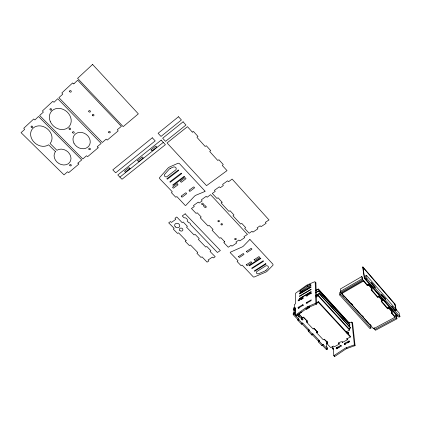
<?xml version="1.0" encoding="UTF-8"?>
<svg xmlns="http://www.w3.org/2000/svg" width="421" height="421" viewBox="0 0 421 421"><rect width="100%" height="100%" fill="white"/><g stroke="black" fill="none" stroke-linecap="round" stroke-linejoin="round"><path stroke-width="0.63" d="M297.731 319.376L297.968 320.392L301.599 324.212L302.557 323.665L298.926 319.844L298.799 318.902L297.721 319.376L293.211 314.629L293.232 313.187L294.184 312.635L294.911 313.413M298.131 307.683L298.163 308.177L302.862 305.462L303.057 304.593L298.21 307.335L298.073 307.64L298.868 308.461M295.332 308.84L294.363 308.204L294.411 304.541L295.453 303.799L295.505 293.653A0.81 0.384 -42.8 0 1 296.016 292.916L305.93 285.733A5.631 2.694 -42.2 0 1 307.462 284.812L314.571 281.786A1.568 0.753 -41.7 0 1 315.187 282.154L315.892 282.933L316.624 303.973L308.54 307.383A5.91 2.979 -43 0 0 306.93 308.314L296.326 315.876L296.005 315.913L296 315.445M391.488 313.129L391.304 312.75L392.293 312.271L392.14 311.514L388.694 307.556L388.004 307.935L388.104 308.767L387.583 308.782L381.284 301.552L382.305 300.81L382.173 300.068L378.663 296.037L377.974 296.421L378.042 297.258L377.532 297.258L371.117 289.901L372.143 289.143L372.022 288.411L368.449 284.307L367.201 284.817L363.397 280.323L341.826 292.774L341.894 293.505L373.532 328.764L395.051 317.213L394.898 316.45L391.341 312.371L391.488 313.129L395.051 317.213M367.138 284.612C366.528 285.764 368.585 286.033 367.759 284.701M295.095 308.977L295.1 308.288M315.187 282.154L315.882 303.167L307.798 306.588A5.915 2.973 -43 0 0 306.188 307.525L295.363 315.171L295.405 307.683L294.363 308.204M293.99 313.077L294.026 310.545L294.968 309.993L294.979 313.356M298.673 318.823L294.163 314.071L294.184 312.635M295.026 309.93L294.237 308.961L294.258 307.551L293.316 308.104L293.295 309.509L294.079 310.498M312.792 333.748L312.84 334.5L311.887 335.032L308.319 331.274L308.309 330.785C310.119 330.706 309.051 328.759 308.056 330.253L301.725 323.538M381.231 300.889L387.452 308.04L388.004 307.935M326.622 346.678L326.891 347.162M395.224 310.156L391.693 305.946L391.783 306.446M395.324 310.672L395.198 310.198M391.756 306.504L395.293 310.698M326.433 343.147L326.659 346.641M385.352 299.163L385.226 298.705M332.943 348.035L333.632 348.767L332.99 349.109L332.306 348.383L333.353 347.914L333.8 355.745L334.621 356.545L345.304 349.367A5.72 3.368 -42.9 0 1 346.909 348.514L355.071 345.578L352.635 323.312L351.967 322.581A1.521 0.853 -41.3 0 0 351.298 322.139L348.588 323.123M355.077 345.567L354.377 344.836L351.967 322.581M375.19 287.454L374.816 286.469M306.299 308.246L306.325 309.098L306.767 309.235L306.904 308.319L309.788 306.698M371.496 283.149L375.148 287.485M371.417 282.68L371.527 283.096M371.343 290.032L371.227 289.301L377.405 296.521L377.974 296.421M377.479 297.089L377.353 296.331M306.898 308.34L306.341 308.404M323.165 344.636L322.212 345.152L326.507 349.677L327.459 349.162L322.97 344.394L322.954 345.146L321.997 345.667L318.492 341.978L318.471 341.478C320.27 341.426 319.229 339.489 318.213 340.947L312.093 334.485M318.513 341.447L318.213 340.947M385.252 298.689L381.626 294.405L381.894 295.289L385.31 299.199M354.371 344.852L346.215 347.767A5.72 3.357 -42.9 0 0 344.61 348.625L333.8 355.745M308.346 330.764L308.067 330.253M297.994 319.902L298.936 319.36M344.315 343.778L344.462 344.294L348.941 341.841C349.698 341.768 349.288 340.357 348.862 341.047L344.636 343.32C343.631 343.152 344.967 345.167 345.01 344.204M347.436 342.926L349.646 341.689M317.592 331.559L316.65 332.022L316.671 332.785L323.286 339.779L324.459 339.331L327.764 342.841L326.801 343.499L330.706 347.63L333.516 346.046L334.348 346.772L339.215 344.152L338.705 342.894L339.215 344.152M336.526 347.678L341.11 345.294L340.968 346.178L336.584 348.472C335.648 349.33 336.337 346.173 337.216 348.409L339.305 347.288M302.662 304.767L303.394 305.557M310.682 292.805L311.093 292.653L310.898 293.469L306.13 296.173L306.293 295.353L310.682 292.805L311.403 293.59M302.631 297.563L303.036 297.415L302.831 298.231L298.121 300.904L298.294 300.078L302.631 297.563L303.352 298.342M345.999 331.958L349.562 330.075L349.483 329.322L318.102 295.089L315.929 296.363M265.956 270.382L268.13 268.14A1.826 1.51 5.6 0 0 267.988 266.267A1.826 1.51 5.6 0 0 265.756 265.888L256.889 271.508A1.573 1.295 6.6 0 0 256.515 273.134A1.573 1.295 6.6 0 0 258.399 273.792L264.872 271.045A4.331 3.579 6 0 0 266.019 270.324M345.052 344.162L345.325 344.057L344.636 343.32M98.151 147.776L87.626 156.659L86.521 155.744L82.837 158.975L39.616 115.47L43.379 112.118L42.426 110.944L52.83 101.303L53.999 102.292L57.735 98.703L101.177 143.472L97.246 146.682L98.151 147.776M119.901 177.12L163.28 142.398M337.016 348.456L336.821 348.804M300.499 290.537L306.141 286.454A4.163 1.989 -42.2 0 1 307.241 285.791L309.877 284.67A1.752 0.837 -42 0 1 310.903 285.106A1.752 0.837 -42 0 1 309.751 286.754L300.904 292.027A1.51 0.716 -42.5 0 1 299.715 291.995A1.51 0.716 -42.5 0 1 300.499 290.537L301.21 291.3A1.51 0.721 -42.5 0 0 300.447 292.369M301.21 291.3L306.846 287.222A4.157 1.994 -42.2 0 1 307.946 286.559L310.582 285.443A1.747 0.837 -42 0 1 310.898 285.354M307.114 303.33C307.177 300.657 305.283 303.994 306.614 303.215L311.087 300.647L311.266 299.847L306.604 302.462M316.008 290.337L318.244 289.022L349.209 323.128L318.244 289.022M316.018 290.511L318.25 289.195M301.294 299.552L302.325 298.947M315.95 292.532L318.755 290.879L349.856 324.938L348.193 326.043M315.955 292.711L318.755 290.879M362.939 266.967L364.618 278.16L397.498 315.971L397.235 316.113L364.349 278.313L362.686 267.119L362.939 266.967L395.03 304.125L396.329 310.361M315.887 295.51L319.276 293.521L350.572 327.738L348.898 328.848M315.892 295.689L319.276 293.521M293.295 309.509L294.237 308.961M293.795 310.024L294.716 309.467M315.955 297.079L318.134 295.805L318.102 295.089M293.211 314.629L294.163 314.071M316.197 302.925L318.408 301.641L350.283 336.247L350.361 337.021L346.741 338.916L347.388 339.742L342.462 342.399C342.162 340.478 337.637 343.189 338.768 343.673M361.771 276.571L340.315 289.027L340.521 291.321L341.247 292.127L362.818 279.665L362.492 277.397L361.771 276.571L362.097 278.834L362.818 279.665M299.778 313.198L301.62 312.214L301.431 311.819M306.914 309.061L309.772 307.477L309.093 306.588M316.224 303.662L318.434 302.378L318.408 301.641M366.444 275.292L365.391 275.902L365.902 279.255L398.892 317.202L399.95 316.634L399.197 313.092L366.444 275.292L366.965 278.639L399.95 316.634M340.521 291.321L362.097 278.834M364.349 278.313L364.618 278.16M340.563 292.137L339.547 292.727L339.752 295.032L369.943 328.575L370.954 328.027L370.601 325.612L347.604 299.989A1.752 0.526 58.9 0 1 346.067 298.273L344.783 296.847A2.579 0.779 58.8 0 1 343.531 296.205A2.579 0.779 58.8 0 1 342.11 293.869L340.563 292.137L340.768 294.442L370.954 328.027M365.902 279.255L366.965 278.639M341.894 293.505L363.502 281.049L363.397 280.323M339.752 295.032L340.768 294.442M297.968 320.392L298.926 319.844M367.87 285.427L368.564 285.033L368.449 284.307M301.599 324.212L301.599 323.723L302.625 322.944L309.009 329.717M317.292 331.664C316.724 332.974 318.213 332.258 317.408 331.969L314.229 328.506L313.098 329.001L306.372 321.886L306.362 321.134L307.114 320.765M301.852 323.728L302.804 323.181M306.372 321.886L307.314 321.165L303.873 317.529L302.736 318.039L298.736 313.803M308.319 331.274L309.272 330.738L309.261 330.248M378.1 297.163L378.795 296.773L378.663 296.037M316.671 332.785L317.318 332.427M348.078 323.56L349.193 322.944M318.492 341.978L319.444 341.452L319.423 340.957M348.178 325.859L349.856 324.938M348.883 328.664L350.572 327.738M395.94 309.877L394.777 304.267L395.03 304.125M388.151 308.688L388.841 308.309L388.694 307.556M327.727 342.084L326.759 342.726L326.801 343.499M346.772 333.137L348.504 332.201L348.541 332.574L347.383 333.2M394.624 316.245L395.777 315.624L396.456 316.403L396.95 318.802L375.469 330.29L374.79 329.527L374.506 327.712M374.79 329.527L396.266 318.023L395.777 315.624M170.216 168.411L173.478 166.984A1.963 1.737 23.2 0 1 175.862 169.837L167.048 176.599A1.695 1.484 23.7 0 1 164.432 174.578L169.163 169.253A4.652 4.105 23 0 1 170.3 168.374M315.561 303.478L316.308 304.283M354.777 345.873L354.082 345.12M298.421 307.219L299.21 307.998M348.209 334.232C349.393 333.806 347.293 332.306 348.793 334.195M312.819 333.737L319.165 340.421M309.477 307.572L309.467 306.83M307.009 320.765L307.014 321.518M327.401 342.373L327.443 343.147M327.538 342.699L327.496 341.926L326.633 341.015M336.19 348.13L336.895 348.867M326.496 343.073L327.175 343.81L327.096 342.331L324.128 339.189M371.459 282.617L374.779 286.454M249.89 239.438L243.517 246.006A5.957 5.041 9.1 0 1 241.97 247.032L230.345 252.216L230.166 252.6L238.018 260.731L237.112 261.525L241.028 265.625L242.164 265.088L253.231 276.813A0.842 0.689 7.1 0 0 254.221 276.997L265.609 272.171A5.857 4.841 6 0 0 267.161 271.192L272.95 265.246A1.637 1.358 4.9 0 0 272.734 263.999L249.942 239.475M374.048 288.064L373.848 287.801M326.917 347.167L327.38 347.657L327.459 349.162M295.253 315.118L295.995 315.903M293.232 313.187L293.721 313.698M309.272 330.738L312.84 334.5M319.444 341.452L322.954 345.146M306.362 321.134L307.709 322.554M303.215 317.039L306.709 320.739M313.761 328.206L317.197 331.848M298.51 299.999L299.236 300.768M340.705 345.436L341.389 346.167M305.835 308.482L306.309 308.988M307.798 306.588L308.54 307.383M346.215 347.767L346.909 348.514M205.038 191.15L179.614 163.795A1.758 1.568 23 0 0 178.088 163.243L169.41 167.053A6.294 5.557 23 0 0 167.874 168.247L159.564 177.625A0.91 0.795 24.1 0 0 159.622 178.599L172.305 191.787L171.421 192.686L175.752 197.223L176.899 196.607L185.287 205.516L185.787 205.443L194.328 196.375A6.147 5.362 16.5 0 1 195.87 195.244L204.88 191.492L205.006 191.123M344.336 344.025L345.025 344.762M315.887 303.146L316.629 303.951M346.872 338.484L347.388 339.742M306.514 295.268L307.235 296.047M348.862 341.047L349.551 341.789M346.13 331.548L346.567 332.027M318.434 302.378L350.361 337.021M318.134 295.805L349.562 330.075M307.241 285.791L307.946 286.559M319.286 293.7L350.593 327.922M309.877 284.67L310.582 285.443M318.76 291.053L349.872 325.123M351.298 322.139L351.961 322.865A1.521 0.853 -41.3 0 1 352.635 323.312M351.477 303.536L352.793 305.004M362.444 315.766L363.323 316.745M370.343 324.57L371.222 325.549M396.266 318.023L396.95 318.802M363.502 281.049L367.249 285.338M368.564 285.033L372.143 289.143M378.795 296.773L382.305 300.81M388.841 308.309L392.293 312.271M362.686 267.119L394.777 304.267M390.877 307.441L390.709 307.12M334.495 356.482L334.432 355.513M311.866 334.511L311.887 335.032M302.541 323.154L302.557 323.665M396.977 314.866L397.235 316.113M387.394 307.846L387.536 308.598M381.373 300.941L381.505 301.683M373.416 327.996L373.532 328.764M342.399 341.62L342.462 342.399M332.964 348.62L332.99 349.109M332.201 346.683L332.306 348.383M326.454 348.672L326.507 349.677M321.976 345.167L321.997 345.667M300.826 317.834A1.695 0.626 59.6 0 1 301.978 319.792M297.889 314.245A2.494 0.926 59.5 0 1 299.094 317.171M298.968 313.882A2.5 0.921 59.5 0 1 299.794 317.081A2.5 0.921 59.5 0 1 297.379 314.65M315.282 282.559A1.568 0.753 -41.7 0 1 315.892 282.933M73.97 83.69L73.486 83.932L72.644 82.937L61.84 92.952L62.813 94.136L58.887 97.646L102.335 142.487L106.155 139.135L107.271 140.077L118.19 130.857L117.301 129.705L121.359 126.395L77.711 80.227L73.97 83.69M130.01 168.5L125.8 171.884C125.7 172.663 123.969 171.252 124.874 170.937L128.921 167.579L130.01 168.5M186.114 240.649L185.214 241.301L189.324 245.506L190.434 244.98L197.77 252.489L196.923 253.274L200.959 257.399L202.048 256.868L207.095 262.141L208.858 260.962L208.111 259.989L212.4 257.115L213.426 257.91L215.21 256.715L210.047 251.495L210.889 250.684L206.848 246.501L205.769 247.064L198.402 239.454L199.238 238.628L195.123 234.365L194.023 234.923L186.545 227.198L187.382 226.351L183.193 222.014L182.109 222.609L176.773 216.978L174.994 218.267L175.778 219.32L171.505 222.414L170.447 221.572L168.689 222.846L174.131 228.298L173.294 229.119L177.478 233.397L178.567 232.839L186.114 240.649M222.109 202.217L221.114 202.954L228.877 211.342L230.082 210.753L233.96 214.957L232.997 215.794L240.623 224.025L241.822 223.451L245.627 227.582L244.664 228.398L249.164 233.255L251.99 231.271L252.937 232.124L257.852 228.84L257.105 227.85L260.104 225.824L261.136 226.645L266.114 223.314L265.367 222.314L269.019 219.957L232.124 179.062L228.577 181.73L227.577 180.809L222.604 184.419L223.335 185.54L220.32 187.703L219.325 186.798L214.421 190.355L215.22 191.397L212.295 193.423L216.915 198.417L218.073 197.77L222.109 202.217M299.589 298.41L299.589 298.768L311.151 291.927L311.145 291.574L299.589 298.41M299.594 296.031L299.594 296.384L311.098 289.559L311.087 289.206L299.594 296.031M299.599 293.674L299.599 294.021L311.04 287.211L311.035 286.864L299.599 293.674M77.906 163.127L78.838 164.085L68.686 172.652L67.586 171.757L64.039 174.878L21.05 132.647L24.681 129.415L23.734 128.273L33.748 118.99L34.911 119.948L38.506 116.491L81.721 159.922L77.906 163.127M177.525 183.977L178.025 184.793L173.731 187.913C173.636 188.697 171.915 187.266 172.842 186.977L177.009 183.719L177.525 183.977M224.74 241.843L223.777 242.517L228.271 247.243L231.003 245.327L231.945 246.159L236.691 242.985L235.939 242.022L238.839 240.065L239.859 240.865L244.669 237.649L243.922 236.676L247.448 234.402L210.584 194.665L207.164 197.233L206.169 196.339L201.37 199.822L202.112 200.906L199.201 202.996L198.207 202.117L193.476 205.548L194.276 206.564L191.45 208.516L196.065 213.373L197.233 212.789L201.18 216.952L200.259 217.778L208.011 225.93L209.179 225.367L213.047 229.456L212.126 230.261L219.736 238.265L220.851 237.67L224.74 241.843M180.946 181.919L181.462 182.204L185.687 178.904C186.656 178.636 184.966 177.236 184.803 177.909L180.43 181.141L180.946 181.919M181.661 196.86L182.172 197.139L186.345 193.939C187.303 193.686 185.629 192.286 185.472 192.992L181.172 196.086L181.661 196.86M137.646 160.675L138.741 161.632L142.882 158.201C143.845 157.907 142.077 156.449 141.956 157.207L137.646 160.675M189.524 191.039L190.034 191.323L194.265 188.082C195.244 187.855 193.581 186.392 193.392 187.119L189.018 190.271L189.524 191.039M192.16 131.899L192.623 132.236L193.486 131.468L197.986 136.467L197.07 137.078L197.075 137.493L205.132 146.434L206.337 145.755L210.742 150.655L209.816 151.265L209.832 151.655L217.731 160.422L218.936 159.764L223.262 164.569L222.325 165.527L227.03 170.616L206.532 185.666L167.037 142.951L187.456 126.668L192.16 131.899M238.47 256.678L239.433 257.494L243.67 254.631C244.606 254.373 243.006 253.095 242.87 253.763L238.47 256.657M151.05 149.918L152.149 150.892L156.396 147.376C157.322 146.955 155.502 145.592 155.47 146.34L151.05 149.897M246.364 251.5L247.327 252.321L251.621 249.421C252.563 249.185 250.958 247.858 250.816 248.564L246.369 251.463M246.227 264.841L247.18 265.651L251.416 262.836C252.326 262.567 250.721 261.294 250.627 261.978L246.232 264.804M254.121 259.746L255.073 260.562L259.368 257.71C260.289 257.457 258.726 256.178 258.578 256.847L254.121 259.746M92.583 64.455L77.596 78.348L123.195 126.637L138.33 113.859L92.583 64.455M152.297 137.788L112.802 169.874L115.68 172.81L155.196 140.898L152.297 137.788M178.499 116.728L158.107 133.294L161.006 136.43L181.409 119.959L178.499 116.728M183.082 121.811L162.674 138.23L165.553 141.351L185.971 125.021L183.082 121.811M161.159 140.104L117.796 174.968L122.001 179.262L165.395 144.677L161.159 140.104M178.22 170.047L166.853 178.757L167.29 179.214L178.657 170.516L178.22 170.047M181.172 173.205L169.8 181.861L170.237 182.325L181.609 173.673L181.172 173.205M184.114 176.352L172.736 184.961L173.168 185.419L184.545 176.82L184.114 176.352M185.172 213.831L182.251 215.941L184.072 217.825A2.621 2.237 17.4 0 1 186.708 218.683A2.621 2.237 17.4 0 1 187.203 221.083L188.703 222.641A1.773 1.51 16.6 0 1 190.502 224.509L217.425 252.479L220.351 250.516L185.172 213.831M260.488 258.094L249.053 265.451L249.442 265.861L260.878 258.51L260.488 258.094M263.088 260.878L251.653 268.193L252.037 268.598L263.478 261.288L263.088 260.878M265.677 263.646L254.242 270.924L254.626 271.329L266.061 264.056L265.677 263.646M55.451 151.602L48.594 144.803A11.467 9.42 38.3 0 1 31.049 137.13A11.467 9.42 38.3 0 1 43.053 126.468A11.467 9.42 38.3 0 1 50.073 143.487L56.903 150.281A8.941 7.404 35 0 1 70.644 156.133A8.941 7.404 35 0 1 61.329 164.585A8.941 7.404 35 0 1 55.451 151.602M205.99 206.516L204.706 205.143A0.8 0.695 15.4 0 0 203.59 205.011A0.8 0.695 15.4 0 0 203.522 206.001L204.806 207.364A0.8 0.695 15.2 0 0 205.922 207.495A0.8 0.695 15.2 0 0 205.99 206.516M69.812 165.411A0.831 0.689 33.7 0 0 71.181 165.669A0.831 0.689 33.7 0 0 70.533 164.458A0.831 0.689 33.7 0 0 69.812 165.411M31.165 127.005A0.868 0.71 39.6 0 0 32.559 127.389A0.868 0.71 39.6 0 0 31.975 126.074A0.868 0.71 39.6 0 0 31.165 127.005M73.943 143.135A9.088 7.694 36 0 0 88.878 146.019A9.088 7.694 36 0 0 82.016 132.526A9.088 7.694 36 0 0 73.943 143.135M50.052 109.602A0.884 0.742 41.2 0 0 51.473 109.997A0.884 0.742 41.2 0 0 50.894 108.639A0.884 0.742 41.2 0 0 50.052 109.602M88.905 149.181A0.842 0.716 34.5 0 0 90.294 149.439A0.842 0.716 34.5 0 0 89.657 148.192A0.842 0.716 34.5 0 0 88.905 149.181M72.659 132.615A0.858 0.726 37.5 0 0 74.059 132.999A0.858 0.726 37.5 0 0 73.512 131.689A0.858 0.726 37.5 0 0 72.659 132.615M69.097 128.984A0.863 0.726 38.1 0 0 70.496 129.373A0.863 0.726 38.1 0 0 69.949 128.052A0.863 0.726 38.1 0 0 69.097 128.984M50.21 121.369A11.662 9.794 39.7 0 0 69.007 126.695A11.662 9.794 39.7 0 0 61.629 108.823A11.662 9.794 39.7 0 0 50.21 121.369M69.633 91.462A0.9 0.768 43.3 0 0 71.06 91.989A0.9 0.768 43.3 0 0 70.617 90.557A0.9 0.768 43.3 0 0 69.633 91.462M108.707 132.341A0.858 0.742 35.5 0 0 110.128 132.604A0.858 0.742 35.5 0 0 109.497 131.32A0.858 0.742 35.5 0 0 108.707 132.341M92.388 115.265A0.874 0.758 39 0 0 93.809 115.659A0.874 0.758 39 0 0 93.278 114.301A0.874 0.758 39 0 0 92.388 115.265M88.81 111.528A0.879 0.758 39.7 0 0 90.236 111.923A0.879 0.758 39.7 0 0 89.694 110.56A0.879 0.758 39.7 0 0 88.81 111.528M301.052 318.034A1.695 0.621 59.6 0 0 302.804 319.976A1.695 0.621 59.6 0 0 302.004 317.523A1.695 0.621 59.6 0 0 301.052 318.034M221.151 224.746A0.789 0.679 12 0 0 222.472 224.535A0.789 0.679 12 0 0 221.53 223.635A0.789 0.679 12 0 0 221.151 224.746M201.943 204.322A0.8 0.695 15.8 0 0 203.275 204.101A0.8 0.695 15.8 0 0 202.306 203.169A0.8 0.695 15.8 0 0 201.943 204.322M235.002 239.465A0.779 0.663 9.7 0 0 236.276 239.149A0.779 0.663 9.7 0 0 235.255 238.344A0.779 0.663 9.7 0 0 235.002 239.465M218.125 221.525A0.789 0.679 12.5 0 0 219.441 221.314A0.789 0.679 12.5 0 0 218.499 220.409A0.789 0.679 12.5 0 0 218.125 221.525M175.268 226.824A2.605 2.205 18 0 0 179.63 226.44A2.605 2.205 18 0 0 176.699 223.277A2.605 2.205 18 0 0 175.268 226.824M179.93 230.561A1.763 1.489 17.3 0 0 182.846 230.119A1.763 1.489 17.3 0 0 180.704 228.093A1.763 1.489 17.3 0 0 179.93 230.561"/></g></svg>
